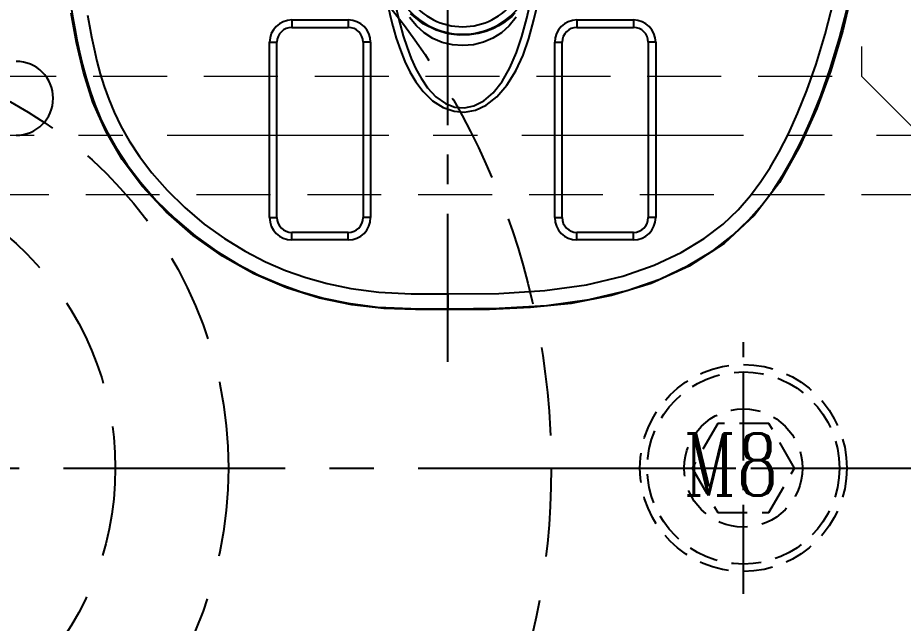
# Model space of a CAD drawing. Header units: millimetres. Extents: x 35888 to 37096, y -21952 to -21097.
# Drawn here: x 36882.1 to 36942, y -21357.9 to -21316.9 of the extents above; entities that cross this region are included whole.
import ezdxf

# ---------------------------------------------------------------- set-up
doc = ezdxf.new("R2010")
doc.units = ezdxf.units.MM
doc.header["$LTSCALE"] = 8
for name, pattern in [('CENTER', [2, 1.25, -0.25, 0.25, -0.25]), ('CENTER2', [1.125, 0.75, -0.125, 0.125, -0.125]), ('HIDDEN', [0.375, 0.25, -0.125])]:
    doc.linetypes.add(name, pattern=pattern)
for name, color, linetype in [('Cav-cor', 30, 'Continuous'), ('CL', 1, 'Continuous'), ('DEFAULT_1', 7, 'CENTER'), ('Ru', 8, 'Continuous'), ('SCREW', 52, 'HIDDEN')]:
    doc.layers.add(name, color=color, linetype=linetype)
doc.layers.add('dim', color=3, linetype='Continuous', lineweight=15)
doc.layers.add('WR', color=122, linetype='HIDDEN', lineweight=18)
doc.styles.add('ROMANC', font='RomanC.ttf', dxfattribs={"width": 0.8, "height": 7})

# ---------------------------------------------------------------- blocks, each defined once
blk = doc.blocks.new('20160824.190002')
at = {"layer": 'SCREW', "linetype": 'CENTER2'}
for p, q in [((0, -8.5), (0, 8.5)), ((-8.5, 0), (8.5, 0))]:
    blk.add_line(p, q, dxfattribs=at)
at = {"layer": 'SCREW'}
blk.add_lwpolyline([(-1.732, 3), (-3.464, 0), (-1.732, -3), (1.732, -3), (3.464, 0), (1.732, 3)], close=True, dxfattribs=at)
for radius in [7, 6.5, 4]:
    blk.add_circle((0, 0), radius, dxfattribs=at)
at = {"layer": 'dim', "style": 'ROMANC', "width": 0.8}
blk.add_text('M8', height=4.1865, dxfattribs=at).set_placement((-4.071, -1.858))

msp = doc.modelspace()

# ---------------------------------------------------------------- linework, layer by layer
at = {"color": 8, "linetype": 'HIDDEN', "ltscale": 3}
for radius in [50, 28.15, 20.5]:
    msp.add_circle((36868.188, -21347.37), radius, dxfattribs=at)
at = {"layer": 'Cav-cor', "color": 1}
for p, q in [((36885.595, -21315.557), (36885.821, -21316.924)), ((36900.635, -21317.07), (36900.635, -21317.572)), ((36900.635, -21317.07), (36904.454, -21317.07)), ((36904.454, -21317.07), (36904.454, -21317.572)), ((36919.931, -21317.07), (36923.75, -21317.07)), ((36919.931, -21317.07), (36919.931, -21317.572)), ((36923.75, -21317.07), (36923.75, -21317.572)), ((36900.635, -21317.572), (36904.454, -21317.572)), ((36919.931, -21317.572), (36923.75, -21317.572)), ((36899.128, -21330.436), (36899.128, -21318.577)), ((36899.128, -21318.577), (36899.63, -21318.577)), ((36899.63, -21330.436), (36899.63, -21318.577)), ((36905.962, -21318.577), (36905.459, -21318.577)), ((36905.459, -21318.577), (36905.459, -21330.436)), ((36905.962, -21318.577), (36905.962, -21330.436)), ((36918.424, -21318.577), (36918.926, -21318.577)), ((36918.424, -21330.436), (36918.424, -21318.577)), ((36918.926, -21330.436), (36918.926, -21318.577)), ((36925.258, -21318.577), (36924.755, -21318.577)), ((36924.755, -21318.577), (36924.755, -21330.436)), ((36925.258, -21318.577), (36925.258, -21330.436)), ((36899.128, -21330.436), (36899.63, -21330.436)), ((36905.962, -21330.436), (36905.459, -21330.436)), ((36918.424, -21330.436), (36918.926, -21330.436)), ((36925.258, -21330.436), (36924.755, -21330.436)), ((36904.454, -21331.441), (36900.635, -21331.441)), ((36900.635, -21331.944), (36900.635, -21331.441)), ((36904.454, -21331.944), (36904.454, -21331.441)), ((36923.75, -21331.441), (36919.931, -21331.441)), ((36919.931, -21331.944), (36919.931, -21331.441)), ((36923.75, -21331.944), (36923.75, -21331.441)), ((36904.454, -21331.944), (36900.635, -21331.944)), ((36923.75, -21331.944), (36919.931, -21331.944)), ((36911.188, -21335.595), (36911.188, -21336.662))]:
    msp.add_line(p, q, dxfattribs=at)
for points in [[(36906.929, -21315.042), (36907.032, -21315.566), (36907.152, -21316.143), (36907.298, -21316.785), (36907.478, -21317.502), (36907.705, -21318.292), (36907.978, -21319.104), (36908.286, -21319.874), (36908.63, -21320.586), (36909.028, -21321.253), (36909.525, -21321.909), (36910.164, -21322.533), (36910.884, -21322.997), (36911.612, -21323.25), (36912.328, -21323.304), (36913.053, -21323.168), (36913.79, -21322.824), (36914.511, -21322.263), (36915.193, -21321.48), (36915.792, -21320.517), (36916.279, -21319.457), (36916.674, -21318.325), (36917.022, -21317.059), (36917.339, -21315.637)], [(36938.631, -21314.772), (36937.911, -21317.775), (36937.105, -21320.479), (36936.161, -21323.061), (36935.017, -21325.614), (36933.626, -21328.055), (36931.927, -21330.288), (36929.881, -21332.195), (36927.517, -21333.726), (36924.952, -21334.887), (36922.264, -21335.712), (36919.535, -21336.237), (36916.786, -21336.524), (36914.013, -21336.642), (36911.188, -21336.662)], [(36907.524, -21315.466), (36907.643, -21316.037), (36907.785, -21316.669), (36907.96, -21317.374), (36908.178, -21318.146), (36908.435, -21318.937), (36908.719, -21319.685), (36909.029, -21320.373), (36909.382, -21321.018), (36909.82, -21321.654), (36910.384, -21322.261), (36911.023, -21322.716), (36911.672, -21322.964), (36912.313, -21323.016), (36912.961, -21322.882), (36913.618, -21322.544), (36914.256, -21321.995), (36914.858, -21321.235), (36915.39, -21320.304), (36915.832, -21319.28), (36916.201, -21318.179), (36916.536, -21316.939), (36916.847, -21315.537)], [(36911.188, -21335.595), (36914.647, -21335.559), (36917.764, -21335.373), (36920.58, -21334.984), (36923.035, -21334.4), (36925.154, -21333.662), (36926.988, -21332.799), (36928.548, -21331.847), (36929.815, -21330.872), (36930.834, -21329.9), (36931.671, -21328.94), (36932.38, -21327.993), (36933.007, -21327.039), (36933.619, -21325.986), (36934.241, -21324.773), (36934.862, -21323.405), (36935.488, -21321.85), (36936.12, -21320.061), (36936.736, -21318.024), (36937.316, -21315.758)], [(36911.188, -21336.6), (36914.676, -21336.563), (36917.859, -21336.374), (36920.764, -21335.971), (36923.318, -21335.365), (36925.535, -21334.593), (36927.465, -21333.683), (36929.118, -21332.674), (36930.47, -21331.634), (36931.564, -21330.591), (36932.454, -21329.569), (36933.203, -21328.57), (36933.861, -21327.568), (36934.5, -21326.468), (36935.146, -21325.209), (36935.785, -21323.801), (36936.428, -21322.206), (36937.074, -21320.374), (36937.704, -21318.294), (36938.294, -21315.988)], [(36911.188, -21336.662), (36909.002, -21336.659), (36906.856, -21336.58), (36904.699, -21336.334), (36902.506, -21335.875), (36900.275, -21335.176), (36898.069, -21334.228), (36895.951, -21333.044), (36893.961, -21331.644), (36892.136, -21330.053), (36890.527, -21328.322), (36889.163, -21326.5), (36888.044, -21324.602), (36887.174, -21322.628), (36886.534, -21320.607), (36886.068, -21318.601), (36885.706, -21316.613)], [(36886.812, -21316.754), (36886.937, -21317.465), (36887.08, -21318.218), (36887.247, -21319.022), (36887.444, -21319.864), (36887.673, -21320.72), (36887.935, -21321.573), (36888.24, -21322.43), (36888.609, -21323.316), (36889.064, -21324.25), (36889.628, -21325.244), (36890.32, -21326.3), (36891.164, -21327.417), (36892.187, -21328.585), (36893.383, -21329.76), (36894.704, -21330.87), (36896.084, -21331.86), (36897.467, -21332.705), (36898.842, -21333.417), (36900.21, -21334.009), (36901.58, -21334.497), (36903.017, -21334.904), (36904.626, -21335.24), (36906.512, -21335.483), (36908.713, -21335.588), (36911.188, -21335.595)], [(36915.732, -21316.618), (36915.512, -21316.829), (36915.258, -21317.043), (36914.964, -21317.257), (36914.624, -21317.468), (36914.229, -21317.667), (36913.773, -21317.846), (36913.249, -21317.991), (36912.652, -21318.084), (36911.977, -21318.1), (36911.224, -21318.009), (36910.401, -21317.77), (36909.532, -21317.33), (36908.675, -21316.639)], [(36885.821, -21316.924), (36885.948, -21317.645), (36886.094, -21318.413), (36886.266, -21319.238), (36886.469, -21320.107), (36886.707, -21320.997), (36886.981, -21321.888), (36887.302, -21322.79), (36887.693, -21323.729), (36888.175, -21324.718), (36888.769, -21325.766), (36889.497, -21326.878), (36890.384, -21328.05), (36891.456, -21329.274), (36892.707, -21330.503), (36894.088, -21331.664), (36895.529, -21332.698), (36896.974, -21333.581), (36898.411, -21334.325), (36899.842, -21334.945), (36901.275, -21335.455), (36902.776, -21335.879), (36904.456, -21336.23), (36906.426, -21336.484), (36908.696, -21336.593), (36911.188, -21336.6)], [(36915.815, -21316.893), (36915.349, -21317.458), (36914.82, -21317.932), (36914.239, -21318.305), (36913.6, -21318.58), (36912.918, -21318.75), (36912.207, -21318.809), (36911.497, -21318.754), (36910.814, -21318.588), (36910.174, -21318.316), (36909.591, -21317.947), (36909.061, -21317.478), (36908.592, -21316.916)]]:
    msp.add_lwpolyline(points, dxfattribs=at)
for centre, radius, start, end in [((36912.193, -21313.15), 4.885, 216.2772, 323.7228), ((36912.193, -21313.15), 4.382, 216.2772, 323.7228), ((36900.635, -21318.577), 1.507, 90, 180), ((36904.454, -21318.577), 1.507, 0, 90), ((36919.931, -21318.577), 1.507, 90, 180), ((36923.75, -21318.577), 1.507, 0, 90), ((36900.635, -21318.577), 1.005, 90, 180), ((36904.454, -21318.577), 1.005, 0, 90), ((36919.931, -21318.577), 1.005, 90, 180), ((36923.75, -21318.577), 1.005, 0, 90), ((36900.635, -21330.436), 1.507, 180, 270), ((36900.635, -21330.436), 1.005, 180, 270), ((36904.454, -21330.436), 1.507, 270, 0), ((36904.454, -21330.436), 1.005, 270, 0), ((36919.931, -21330.436), 1.507, 180, 270), ((36919.931, -21330.436), 1.005, 180, 270), ((36923.75, -21330.436), 1.507, 270, 0), ((36923.75, -21330.436), 1.005, 270, 0)]:
    msp.add_arc(centre, radius, start, end, dxfattribs=at)
at = {"layer": 'CL', "color": 7, "linetype": 'CENTER', "ltscale": 1.5}
msp.add_line((36693.188, -21347.37), (37043.188, -21347.37), dxfattribs=at)
at = {"layer": 'DEFAULT_1', "color": 2, "linetype": 'CENTER'}
msp.add_line((36911.188, -21340.179), (36911.188, -21224.778), dxfattribs=at)
at = {"layer": 'Ru', "linetype": 'Continuous'}
msp.add_arc((36881.981, -21322.37), 2.5, 270, 90, dxfattribs=at)
at = {"layer": 'WR', "linetype": 'HIDDEN', "ltscale": 2.5}
for p, q in [((36939.188, -21228.87), (36939.188, -21320.87)), ((36872.188, -21320.87), (36939.188, -21320.87)), ((36939.188, -21320.87), (36943.188, -21324.87)), ((36864.188, -21328.87), (36962.188, -21328.87))]:
    msp.add_line(p, q, dxfattribs=at)
at = {"layer": 'WR', "linetype": 'CENTER', "ltscale": 1.5}
msp.add_line((36868.188, -21324.87), (36968.188, -21324.87), dxfattribs=at)

# ---------------------------------------------------------------- block references
at = {"layer": 'SCREW'}
msp.add_blockref('20160824.190002', (36931.188, -21347.37), dxfattribs=at)

doc.saveas('drawing.dxf')
